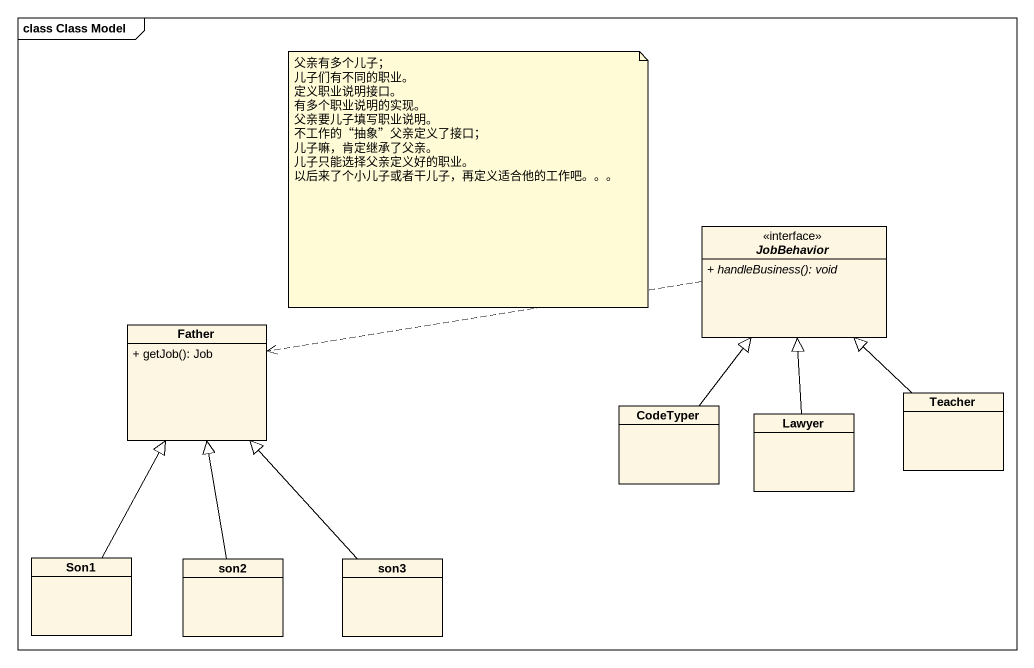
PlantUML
@startuml
mainframe class Class Model
hide circle
hide empty members
skinparam classAttributeIconSize 0
interface JobBehavior <<interface>> {
  {abstract} + handleBusiness(): void
}
class Father {
  + getJob(): Job
}
class CodeTyper
class Teacher
class Lawyer
class Son1
class son2
class son3
JobBehavior .left.> Father
CodeTyper -up-|> JobBehavior
Teacher -up-|> JobBehavior
Lawyer -up-|> JobBehavior
Son1 -up-|> Father
son2 -up-|> Father
son3 -up-|> Father
note as N1
  父亲有多个儿子；
  儿子们有不同的职业。
  定义职业说明接口。
  有多个职业说明的实现。
  父亲要儿子填写职业说明。
  不工作的“抽象”父亲定义了接口；
  儿子嘛，肯定继承了父亲。
  儿子只能选择父亲定义好的职业。
  以后来了个小儿子或者干儿子，再定义适合他的工作吧。。。
end note
@enduml
